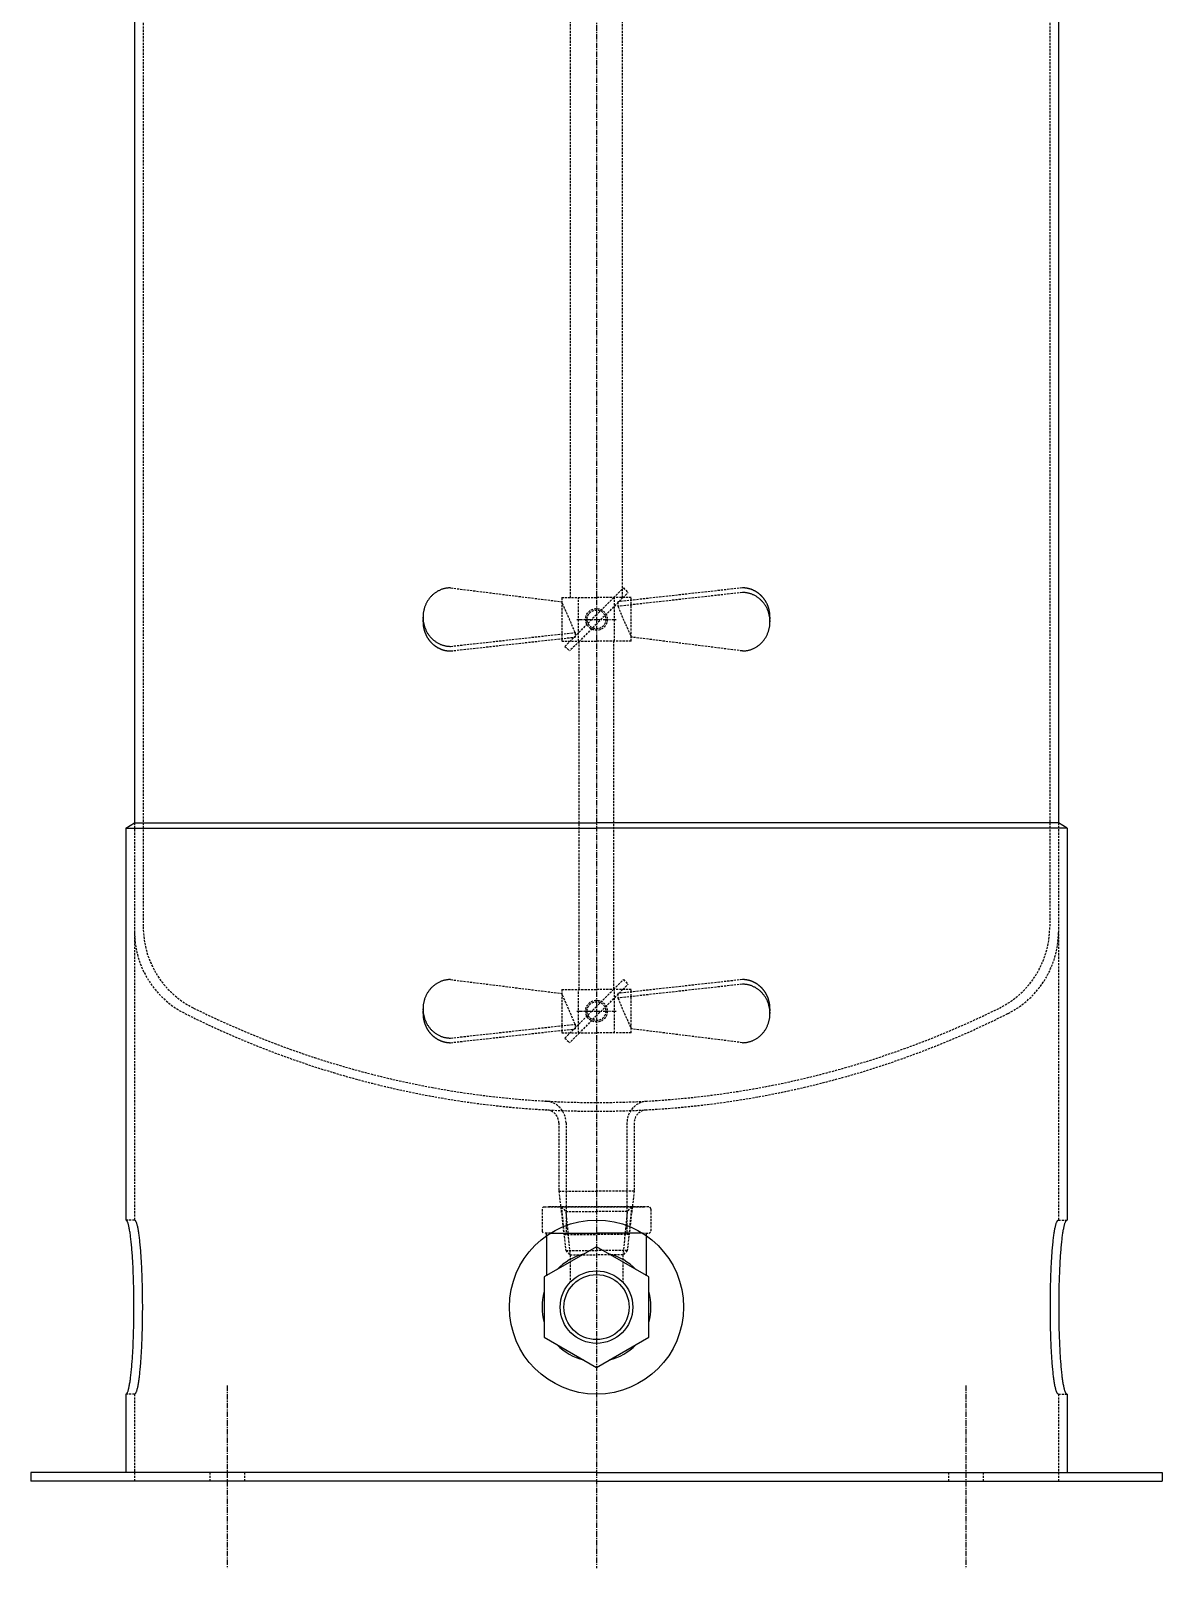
# Model space of a CAD drawing. Extents: x 249 to 1301, y 18 to 1271.
# Drawn here: x 786.5 to 1046.5, y 89.5 to 442.8 of the extents above; entities that cross this region are included whole.
import ezdxf

# ---------------------------------------------------------------- set-up
doc = ezdxf.new("R2010")
doc.units = 0
doc.linetypes.add('CENTER', pattern=[2, 1.25, -0.25, 0.25, -0.25])
doc.linetypes.add('DASHED', pattern=[0.75, 0.5, -0.25])
doc.layers.get('0').update_dxf_attribs({"linetype": 'CONTINUOUS'})
doc.layers.add('CENTER', color=1, linetype='CENTER')

msp = doc.modelspace()

# ---------------------------------------------------------------- linework, layer by layer
at = {"color": 3, "linetype": 'DASHED'}
for p, q in [((812.35, 519.52), (812.35, 236.88)), ((1020.65, 519.52), (1020.65, 236.88)), ((910.5, 312.52), (910.5, 497.52)), ((922.5, 312.52), (922.5, 497.52)), ((882.96, 314.76), (908.5, 311.58)), ((920.44, 312.52), (922.69, 314.76)), ((950.04, 314.76), (921.42, 311.58)), ((922.69, 314.76), (923.75, 313.7)), ((908.5, 312.52), (908.5, 311.58)), ((908.5, 312.52), (916.5, 312.52)), ((908.5, 311.58), (908.5, 303.11)), ((912.4, 302.52), (912.4, 312.52)), ((920.44, 312.52), (916.5, 308.58)), ((922.56, 312.52), (916.5, 306.46)), ((924.5, 312.52), (916.5, 312.52)), ((920.6, 302.52), (920.6, 312.52)), ((950.04, 313.7), (921.42, 310.52)), ((921.42, 311.58), (921.42, 310.52)), ((922.56, 312.52), (923.75, 313.7)), ((924.5, 311.92), (924.5, 312.52)), ((924.5, 303.45), (924.5, 311.92)), ((876.64, 306.99), (876.64, 308.05)), ((916.5, 308.58), (910.44, 302.52)), ((956.36, 308.05), (956.36, 306.99)), ((882.96, 301.33), (911.58, 304.51)), ((911.58, 304.51), (911.58, 303.45)), ((916.5, 306.46), (912.56, 302.52)), ((882.96, 300.27), (911.58, 303.45)), ((908.5, 303.11), (908.5, 302.52)), ((908.5, 302.52), (916.5, 302.52)), ((909.25, 301.33), (910.44, 302.52)), ((909.25, 301.33), (910.31, 300.27)), ((912.56, 302.52), (910.31, 300.27)), ((912.5, 222.52), (912.5, 302.46)), ((924.5, 302.52), (916.5, 302.52)), ((920.5, 222.58), (920.5, 302.52)), ((924.5, 302.52), (924.5, 303.45)), ((950.04, 300.27), (924.5, 303.45)), ((810.35, 260.81), (810.35, 169.52)), ((1022.65, 260.81), (1022.65, 169.52)), ((882.96, 224.76), (908.5, 221.58)), ((920.44, 222.52), (922.69, 224.76)), ((950.04, 224.76), (921.42, 221.58)), ((950.04, 223.7), (921.42, 220.52)), ((922.56, 222.52), (923.75, 223.7)), ((922.69, 224.76), (923.75, 223.7)), ((908.5, 222.52), (916.5, 222.52)), ((908.5, 222.52), (908.5, 221.58)), ((908.5, 221.58), (908.5, 213.11)), ((912.4, 212.52), (912.4, 222.52)), ((924.5, 222.52), (916.5, 222.52)), ((922.56, 222.52), (916.5, 216.46)), ((920.44, 222.52), (916.5, 218.58)), ((920.6, 212.52), (920.6, 222.52)), ((921.42, 221.58), (921.42, 220.52)), ((924.5, 221.92), (924.5, 222.52)), ((924.5, 213.45), (924.5, 221.92)), ((876.64, 216.99), (876.64, 218.05)), ((916.5, 218.58), (910.44, 212.52)), ((916.5, 216.46), (912.56, 212.52)), ((956.36, 218.05), (956.36, 216.99)), ((882.96, 211.33), (911.58, 214.51)), ((882.96, 210.27), (911.58, 213.45)), ((908.5, 213.11), (908.5, 212.52)), ((908.5, 212.52), (916.5, 212.52)), ((909.25, 211.33), (910.44, 212.52)), ((912.56, 212.52), (910.31, 210.27)), ((911.58, 214.51), (911.58, 213.45)), ((924.5, 212.52), (916.5, 212.52)), ((950.04, 210.27), (924.5, 213.45)), ((924.5, 212.52), (924.5, 213.45)), ((909.25, 211.33), (910.31, 210.27)), ((907.85, 191.83), (907.85, 176.17)), ((909.5, 191.85), (909.5, 172.52)), ((923.5, 191.85), (923.5, 172.52)), ((925.15, 191.83), (925.15, 176.17)), ((907.85, 176.17), (908.27, 172.52)), ((907.85, 176.17), (916.5, 176.17)), ((925.15, 176.17), (916.5, 176.17)), ((925.15, 176.17), (924.73, 172.52)), ((904, 172.02), (904, 167.02)), ((904.5, 172.52), (916.5, 172.52)), ((916.5, 172.52), (905.5, 172.52)), ((908.27, 172.52), (916.5, 172.52)), ((908.27, 172.52), (909, 166.17)), ((908.27, 172.52), (916.5, 172.52)), ((908.43, 172.52), (909.43, 162.52)), ((908.43, 172.52), (909.43, 171.52)), ((909.43, 171.52), (910.43, 161.52)), ((909.43, 171.52), (916.5, 171.52)), ((909.5, 172.52), (909.5, 166.17)), ((924.73, 172.52), (916.5, 172.52)), ((924.73, 172.52), (916.5, 172.52)), ((916.5, 172.52), (927.5, 172.52)), ((928.5, 172.52), (916.5, 172.52)), ((923.57, 171.52), (916.5, 171.52)), ((923.57, 171.52), (922.57, 161.52)), ((923.5, 172.52), (923.5, 166.17)), ((924.57, 172.52), (923.57, 162.52)), ((924.57, 172.52), (923.57, 171.52)), ((924.73, 172.52), (924, 166.17)), ((929, 172.02), (929, 167.02)), ((810.35, 169.52), (808.35, 169.52)), ((905.97, 166.52), (904.5, 166.52)), ((905, 165.88), (905, 166.52)), ((909, 166.17), (916.5, 166.17)), ((924, 166.17), (916.5, 166.17)), ((927.04, 166.52), (928.5, 166.52)), ((928, 165.88), (928, 166.52)), ((1022.65, 169.52), (1024.65, 169.52)), ((909.43, 162.52), (910.43, 161.52)), ((909.43, 162.52), (916.5, 162.52)), ((923.57, 162.52), (916.5, 162.52)), ((923.57, 162.52), (922.57, 161.52)), ((910.43, 161.52), (910.43, 155.22)), ((910.43, 161.52), (916.5, 161.52)), ((922.57, 161.52), (916.5, 161.52)), ((922.57, 161.52), (922.57, 155.22)), ((810.35, 129.52), (808.35, 129.52)), ((810.35, 129.52), (810.35, 109.52)), ((1022.65, 129.52), (1024.65, 129.52)), ((1022.65, 129.52), (1022.65, 109.52)), ((827.65, 111.52), (827.65, 109.52)), ((835.65, 111.52), (835.65, 109.52)), ((997.35, 111.52), (997.35, 109.52)), ((1005.35, 111.52), (1005.35, 109.52))]:
    msp.add_line(p, q, dxfattribs=at)
at = {"color": 7, "linetype": 'CONTINUOUS'}
for p, q in [((810.35, 497.75), (810.35, 260.81)), ((1022.65, 497.75), (1022.65, 260.81)), ((808.35, 259.52), (810.35, 260.81)), ((808.35, 259.52), (808.35, 169.52)), ((808.5, 259.52), (916.5, 259.52)), ((810.35, 260.81), (916.5, 260.81)), ((1022.65, 260.81), (916.5, 260.81)), ((1024.5, 259.52), (916.5, 259.52)), ((1024.65, 259.52), (1022.65, 260.81)), ((1024.65, 259.52), (1024.65, 169.52)), ((905.97, 166.52), (916.5, 166.52)), ((927.04, 166.52), (916.5, 166.52)), ((916.5, 163.37), (904.5, 156.44)), ((905, 165.88), (905, 156.73)), ((928.5, 156.44), (916.5, 163.37)), ((928, 156.73), (928, 165.88)), ((904.5, 156.44), (904.5, 142.59)), ((928.5, 142.59), (928.5, 156.44)), ((904.5, 142.59), (916.5, 135.66)), ((916.5, 135.66), (928.5, 142.59)), ((808.35, 129.52), (808.35, 111.52)), ((1024.65, 129.52), (1024.65, 111.52)), ((916.5, 111.52), (786.5, 111.52)), ((786.5, 111.52), (786.5, 109.52)), ((916.5, 109.52), (786.5, 109.52)), ((916.5, 111.52), (1046.5, 111.52)), ((916.5, 109.52), (1046.5, 109.52)), ((1046.5, 111.52), (1046.5, 109.52))]:
    msp.add_line(p, q, dxfattribs=at)
at = {"color": 3, "linetype": 'DASHED'}
for points in [[(882.96, 314.76, 0), (882.8, 314.76, 0), (882.65, 314.76, 0), (882.49, 314.75, 0), (882.34, 314.73, 0), (882.19, 314.71, 0), (882.03, 314.69, 0), (881.88, 314.67, 0), (881.73, 314.63, 0), (881.58, 314.6, 0), (881.42, 314.56, 0), (881.27, 314.52, 0), (881.12, 314.48, 0), (880.98, 314.43, 0), (880.83, 314.37, 0), (880.68, 314.31, 0), (880.54, 314.25, 0), (880.4, 314.19, 0), (880.26, 314.12, 0), (880.12, 314.05, 0), (879.98, 313.97, 0), (879.84, 313.89, 0), (879.71, 313.81, 0), (879.58, 313.72, 0), (879.45, 313.63, 0), (879.32, 313.54, 0), (879.19, 313.44, 0), (879.07, 313.34, 0), (878.95, 313.24, 0), (878.83, 313.13, 0), (878.71, 313.02, 0), (878.6, 312.91, 0), (878.49, 312.8, 0), (878.38, 312.68, 0), (878.28, 312.56, 0), (878.17, 312.44, 0), (878.07, 312.31, 0), (877.98, 312.18, 0), (877.88, 312.05, 0), (877.79, 311.92, 0), (877.7, 311.78, 0), (877.62, 311.64, 0), (877.54, 311.5, 0), (877.46, 311.36, 0), (877.38, 311.21, 0), (877.31, 311.07, 0), (877.25, 310.92, 0), (877.18, 310.77, 0), (877.12, 310.62, 0), (877.06, 310.46, 0), (877.01, 310.31, 0), (876.96, 310.15, 0), (876.91, 310, 0), (876.87, 309.84, 0), (876.83, 309.68, 0), (876.79, 309.52, 0), (876.76, 309.36, 0), (876.73, 309.19, 0), (876.71, 309.03, 0), (876.68, 308.87, 0), (876.67, 308.7, 0), (876.65, 308.54, 0), (876.64, 308.38, 0), (876.64, 308.21, 0), (876.64, 308.05, 0), (876.64, 307.88, 0), (876.64, 307.72, 0), (876.65, 307.55, 0), (876.67, 307.39, 0), (876.68, 307.23, 0), (876.71, 307.06, 0), (876.73, 306.9, 0), (876.76, 306.74, 0), (876.79, 306.57, 0), (876.83, 306.42, 0), (876.87, 306.25, 0), (876.91, 306.1, 0), (876.96, 305.94, 0), (877.01, 305.78, 0), (877.06, 305.63, 0), (877.12, 305.48, 0), (877.18, 305.32, 0), (877.25, 305.18, 0), (877.31, 305.03, 0), (877.38, 304.88, 0), (877.46, 304.74, 0), (877.54, 304.59, 0), (877.62, 304.45, 0), (877.7, 304.31, 0), (877.79, 304.18, 0), (877.88, 304.05, 0), (877.98, 303.91, 0), (878.07, 303.79, 0), (878.17, 303.66, 0), (878.28, 303.54, 0), (878.38, 303.42, 0), (878.49, 303.3, 0), (878.6, 303.18, 0), (878.71, 303.07, 0), (878.83, 302.96, 0), (878.95, 302.85, 0), (879.07, 302.75, 0), (879.19, 302.65, 0), (879.32, 302.56, 0), (879.45, 302.46, 0), (879.58, 302.37, 0), (879.71, 302.29, 0), (879.84, 302.2, 0), (879.98, 302.12, 0), (880.12, 302.05, 0), (880.26, 301.97, 0), (880.4, 301.91, 0), (880.54, 301.84, 0), (880.68, 301.78, 0), (880.83, 301.72, 0), (880.98, 301.67, 0), (881.12, 301.62, 0), (881.27, 301.57, 0), (881.42, 301.53, 0), (881.58, 301.49, 0), (881.73, 301.46, 0), (881.88, 301.43, 0), (882.03, 301.4, 0), (882.19, 301.38, 0), (882.34, 301.36, 0), (882.49, 301.35, 0), (882.65, 301.34, 0), (882.8, 301.33, 0), (882.96, 301.33, 0)], [(956.36, 308.05, 0), (956.36, 308.13, 0), (956.36, 308.21, 0), (956.36, 308.29, 0), (956.36, 308.38, 0), (956.35, 308.46, 0), (956.35, 308.54, 0), (956.34, 308.62, 0), (956.33, 308.7, 0), (956.33, 308.79, 0), (956.32, 308.87, 0), (956.31, 308.95, 0), (956.3, 309.03, 0), (956.28, 309.11, 0), (956.27, 309.19, 0), (956.26, 309.28, 0), (956.24, 309.36, 0), (956.23, 309.44, 0), (956.21, 309.52, 0), (956.19, 309.6, 0), (956.17, 309.68, 0), (956.15, 309.76, 0), (956.13, 309.84, 0), (956.11, 309.92, 0), (956.09, 310, 0), (956.07, 310.08, 0), (956.04, 310.15, 0), (956.02, 310.23, 0), (956, 310.31, 0), (955.97, 310.39, 0), (955.94, 310.46, 0), (955.91, 310.54, 0), (955.88, 310.62, 0), (955.85, 310.69, 0), (955.82, 310.77, 0), (955.79, 310.84, 0), (955.76, 310.92, 0), (955.72, 310.99, 0), (955.69, 311.07, 0), (955.65, 311.14, 0), (955.62, 311.21, 0), (955.58, 311.29, 0), (955.54, 311.36, 0), (955.5, 311.43, 0), (955.47, 311.5, 0), (955.42, 311.57, 0), (955.38, 311.64, 0), (955.34, 311.71, 0), (955.3, 311.78, 0), (955.25, 311.85, 0), (955.21, 311.92, 0), (955.17, 311.98, 0), (955.12, 312.05, 0), (955.07, 312.11, 0), (955.03, 312.18, 0), (954.98, 312.24, 0), (954.93, 312.31, 0), (954.88, 312.37, 0), (954.83, 312.44, 0), (954.78, 312.5, 0), (954.73, 312.56, 0), (954.67, 312.62, 0), (954.62, 312.68, 0), (954.57, 312.74, 0), (954.51, 312.8, 0), (954.46, 312.86, 0), (954.4, 312.91, 0), (954.34, 312.97, 0), (954.29, 313.02, 0), (954.23, 313.08, 0), (954.17, 313.13, 0), (954.11, 313.19, 0), (954.05, 313.24, 0), (953.99, 313.29, 0), (953.93, 313.34, 0), (953.87, 313.39, 0), (953.81, 313.44, 0), (953.74, 313.49, 0), (953.68, 313.54, 0), (953.62, 313.59, 0), (953.55, 313.63, 0), (953.49, 313.68, 0), (953.42, 313.72, 0), (953.36, 313.77, 0), (953.29, 313.81, 0), (953.23, 313.85, 0), (953.16, 313.89, 0), (953.09, 313.93, 0), (953.02, 313.97, 0), (952.95, 314.01, 0), (952.88, 314.05, 0), (952.82, 314.08, 0), (952.74, 314.12, 0), (952.67, 314.15, 0), (952.6, 314.19, 0), (952.53, 314.22, 0), (952.46, 314.25, 0), (952.39, 314.28, 0), (952.32, 314.31, 0), (952.24, 314.34, 0), (952.17, 314.37, 0), (952.1, 314.4, 0), (952.02, 314.43, 0), (951.95, 314.45, 0), (951.88, 314.48, 0), (951.8, 314.5, 0), (951.73, 314.52, 0), (951.65, 314.54, 0), (951.58, 314.56, 0), (951.5, 314.58, 0), (951.43, 314.6, 0), (951.35, 314.62, 0), (951.27, 314.63, 0), (951.2, 314.65, 0), (951.12, 314.67, 0), (951.05, 314.68, 0), (950.97, 314.69, 0), (950.89, 314.7, 0), (950.82, 314.71, 0), (950.74, 314.72, 0), (950.66, 314.73, 0), (950.58, 314.74, 0), (950.51, 314.75, 0), (950.43, 314.75, 0), (950.35, 314.76, 0), (950.27, 314.76, 0), (950.2, 314.76, 0), (950.12, 314.76, 0), (950.04, 314.76, 0)], [(950.04, 300.27, 0), (950.2, 300.27, 0), (950.35, 300.28, 0), (950.51, 300.29, 0), (950.66, 300.3, 0), (950.82, 300.32, 0), (950.97, 300.34, 0), (951.12, 300.37, 0), (951.27, 300.4, 0), (951.43, 300.43, 0), (951.58, 300.47, 0), (951.73, 300.51, 0), (951.88, 300.56, 0), (952.02, 300.61, 0), (952.17, 300.66, 0), (952.32, 300.72, 0), (952.46, 300.78, 0), (952.6, 300.85, 0), (952.74, 300.91, 0), (952.88, 300.99, 0), (953.02, 301.06, 0), (953.16, 301.14, 0), (953.29, 301.22, 0), (953.42, 301.31, 0), (953.55, 301.4, 0), (953.68, 301.49, 0), (953.81, 301.59, 0), (953.93, 301.69, 0), (954.05, 301.79, 0), (954.17, 301.9, 0), (954.29, 302.01, 0), (954.4, 302.12, 0), (954.51, 302.24, 0), (954.62, 302.35, 0), (954.73, 302.48, 0), (954.83, 302.6, 0), (954.93, 302.73, 0), (955.03, 302.85, 0), (955.12, 302.99, 0), (955.21, 303.12, 0), (955.3, 303.25, 0), (955.38, 303.39, 0), (955.47, 303.53, 0), (955.54, 303.68, 0), (955.62, 303.82, 0), (955.69, 303.97, 0), (955.76, 304.11, 0), (955.82, 304.26, 0), (955.88, 304.42, 0), (955.94, 304.57, 0), (956, 304.72, 0), (956.04, 304.88, 0), (956.09, 305.04, 0), (956.13, 305.19, 0), (956.17, 305.35, 0), (956.21, 305.51, 0), (956.24, 305.68, 0), (956.27, 305.84, 0), (956.3, 306, 0), (956.32, 306.16, 0), (956.33, 306.33, 0), (956.35, 306.49, 0), (956.36, 306.66, 0), (956.36, 306.82, 0), (956.36, 306.99, 0), (956.36, 307.15, 0), (956.36, 307.32, 0), (956.35, 307.48, 0), (956.33, 307.64, 0), (956.32, 307.81, 0), (956.3, 307.97, 0), (956.27, 308.13, 0), (956.24, 308.3, 0), (956.21, 308.46, 0), (956.17, 308.62, 0), (956.13, 308.78, 0), (956.09, 308.94, 0), (956.04, 309.09, 0), (956, 309.25, 0), (955.94, 309.4, 0), (955.88, 309.56, 0), (955.82, 309.71, 0), (955.76, 309.86, 0), (955.69, 310.01, 0), (955.62, 310.15, 0), (955.54, 310.3, 0), (955.47, 310.44, 0), (955.38, 310.58, 0), (955.3, 310.72, 0), (955.21, 310.85, 0), (955.12, 310.99, 0), (955.03, 311.12, 0), (954.93, 311.25, 0), (954.83, 311.37, 0), (954.73, 311.5, 0), (954.62, 311.62, 0), (954.51, 311.74, 0), (954.4, 311.85, 0), (954.29, 311.96, 0), (954.17, 312.07, 0), (954.05, 312.18, 0), (953.93, 312.28, 0), (953.81, 312.38, 0), (953.68, 312.48, 0), (953.55, 312.57, 0), (953.42, 312.66, 0), (953.29, 312.75, 0), (953.16, 312.83, 0), (953.02, 312.91, 0), (952.88, 312.99, 0), (952.74, 313.06, 0), (952.6, 313.13, 0), (952.46, 313.19, 0), (952.32, 313.25, 0), (952.17, 313.31, 0), (952.02, 313.37, 0), (951.88, 313.41, 0), (951.73, 313.46, 0), (951.58, 313.5, 0), (951.43, 313.54, 0), (951.27, 313.57, 0), (951.12, 313.61, 0), (950.97, 313.63, 0), (950.82, 313.65, 0), (950.66, 313.67, 0), (950.51, 313.69, 0), (950.35, 313.7, 0), (950.2, 313.7, 0), (950.04, 313.7, 0)], [(876.64, 306.99, 0), (876.64, 306.9, 0), (876.64, 306.82, 0), (876.64, 306.74, 0), (876.64, 306.66, 0), (876.65, 306.57, 0), (876.65, 306.49, 0), (876.66, 306.41, 0), (876.67, 306.33, 0), (876.68, 306.25, 0), (876.68, 306.16, 0), (876.7, 306.08, 0), (876.71, 306, 0), (876.72, 305.92, 0), (876.73, 305.84, 0), (876.74, 305.76, 0), (876.76, 305.68, 0), (876.77, 305.6, 0), (876.79, 305.51, 0), (876.81, 305.43, 0), (876.83, 305.35, 0), (876.85, 305.27, 0), (876.87, 305.19, 0), (876.89, 305.12, 0), (876.91, 305.04, 0), (876.93, 304.96, 0), (876.96, 304.88, 0), (876.98, 304.8, 0), (877.01, 304.72, 0), (877.03, 304.65, 0), (877.06, 304.57, 0), (877.09, 304.49, 0), (877.12, 304.42, 0), (877.15, 304.34, 0), (877.18, 304.26, 0), (877.21, 304.19, 0), (877.25, 304.11, 0), (877.28, 304.04, 0), (877.31, 303.97, 0), (877.35, 303.89, 0), (877.38, 303.82, 0), (877.42, 303.75, 0), (877.46, 303.68, 0), (877.5, 303.6, 0), (877.54, 303.53, 0), (877.58, 303.46, 0), (877.62, 303.39, 0), (877.66, 303.32, 0), (877.7, 303.25, 0), (877.75, 303.19, 0), (877.79, 303.12, 0), (877.84, 303.05, 0), (877.88, 302.99, 0), (877.93, 302.92, 0), (877.98, 302.85, 0), (878.02, 302.79, 0), (878.07, 302.73, 0), (878.12, 302.66, 0), (878.17, 302.6, 0), (878.22, 302.54, 0), (878.28, 302.48, 0), (878.33, 302.41, 0), (878.38, 302.35, 0), (878.43, 302.3, 0), (878.49, 302.24, 0), (878.54, 302.18, 0), (878.6, 302.12, 0), (878.66, 302.06, 0), (878.71, 302.01, 0), (878.77, 301.95, 0), (878.83, 301.9, 0), (878.89, 301.85, 0), (878.95, 301.79, 0), (879.01, 301.74, 0), (879.07, 301.69, 0), (879.13, 301.64, 0), (879.19, 301.59, 0), (879.26, 301.54, 0), (879.32, 301.49, 0), (879.38, 301.45, 0), (879.45, 301.4, 0), (879.51, 301.36, 0), (879.58, 301.31, 0), (879.64, 301.27, 0), (879.71, 301.22, 0), (879.78, 301.18, 0), (879.84, 301.14, 0), (879.91, 301.1, 0), (879.98, 301.06, 0), (880.05, 301.02, 0), (880.12, 300.99, 0), (880.19, 300.95, 0), (880.26, 300.91, 0), (880.33, 300.88, 0), (880.4, 300.85, 0), (880.47, 300.81, 0), (880.54, 300.78, 0), (880.61, 300.75, 0), (880.68, 300.72, 0), (880.76, 300.69, 0), (880.83, 300.66, 0), (880.9, 300.63, 0), (880.98, 300.61, 0), (881.05, 300.58, 0), (881.12, 300.56, 0), (881.2, 300.53, 0), (881.27, 300.51, 0), (881.35, 300.49, 0), (881.42, 300.47, 0), (881.5, 300.45, 0), (881.58, 300.43, 0), (881.65, 300.41, 0), (881.73, 300.4, 0), (881.8, 300.38, 0), (881.88, 300.37, 0), (881.96, 300.35, 0), (882.03, 300.34, 0), (882.11, 300.33, 0), (882.19, 300.32, 0), (882.26, 300.31, 0), (882.34, 300.3, 0), (882.42, 300.29, 0), (882.49, 300.29, 0), (882.57, 300.28, 0), (882.65, 300.28, 0), (882.73, 300.27, 0), (882.8, 300.27, 0), (882.88, 300.27, 0), (882.96, 300.27, 0)], [(882.96, 224.76, 0), (882.8, 224.76, 0), (882.65, 224.76, 0), (882.49, 224.75, 0), (882.34, 224.73, 0), (882.19, 224.71, 0), (882.03, 224.69, 0), (881.88, 224.66, 0), (881.73, 224.63, 0), (881.58, 224.6, 0), (881.42, 224.56, 0), (881.27, 224.52, 0), (881.12, 224.47, 0), (880.98, 224.43, 0), (880.83, 224.37, 0), (880.68, 224.31, 0), (880.54, 224.25, 0), (880.4, 224.19, 0), (880.26, 224.12, 0), (880.12, 224.05, 0), (879.98, 223.97, 0), (879.84, 223.89, 0), (879.71, 223.81, 0), (879.58, 223.72, 0), (879.45, 223.63, 0), (879.32, 223.54, 0), (879.19, 223.44, 0), (879.07, 223.34, 0), (878.95, 223.24, 0), (878.83, 223.13, 0), (878.71, 223.02, 0), (878.6, 222.91, 0), (878.49, 222.8, 0), (878.38, 222.68, 0), (878.28, 222.56, 0), (878.17, 222.44, 0), (878.07, 222.31, 0), (877.98, 222.18, 0), (877.88, 222.05, 0), (877.79, 221.91, 0), (877.7, 221.78, 0), (877.62, 221.64, 0), (877.54, 221.5, 0), (877.46, 221.36, 0), (877.38, 221.21, 0), (877.31, 221.07, 0), (877.25, 220.92, 0), (877.18, 220.77, 0), (877.12, 220.62, 0), (877.06, 220.46, 0), (877.01, 220.31, 0), (876.96, 220.15, 0), (876.91, 220, 0), (876.87, 219.84, 0), (876.83, 219.68, 0), (876.79, 219.52, 0), (876.76, 219.36, 0), (876.73, 219.19, 0), (876.71, 219.03, 0), (876.68, 218.87, 0), (876.67, 218.71, 0), (876.65, 218.54, 0), (876.64, 218.38, 0), (876.64, 218.21, 0), (876.64, 218.05, 0), (876.64, 217.88, 0), (876.64, 217.72, 0), (876.65, 217.55, 0), (876.67, 217.39, 0), (876.68, 217.22, 0), (876.71, 217.06, 0), (876.73, 216.9, 0), (876.76, 216.74, 0), (876.79, 216.57, 0), (876.83, 216.41, 0), (876.87, 216.25, 0), (876.91, 216.1, 0), (876.96, 215.94, 0), (877.01, 215.78, 0), (877.06, 215.63, 0), (877.12, 215.48, 0), (877.18, 215.32, 0), (877.25, 215.18, 0), (877.31, 215.03, 0), (877.38, 214.88, 0), (877.46, 214.74, 0), (877.54, 214.59, 0), (877.62, 214.45, 0), (877.7, 214.31, 0), (877.79, 214.18, 0), (877.88, 214.04, 0), (877.98, 213.91, 0), (878.07, 213.78, 0), (878.17, 213.66, 0), (878.28, 213.54, 0), (878.38, 213.41, 0), (878.49, 213.3, 0), (878.6, 213.18, 0), (878.71, 213.07, 0), (878.83, 212.96, 0), (878.95, 212.85, 0), (879.07, 212.75, 0), (879.19, 212.65, 0), (879.32, 212.56, 0), (879.45, 212.46, 0), (879.58, 212.37, 0), (879.71, 212.28, 0), (879.84, 212.2, 0), (879.98, 212.12, 0), (880.12, 212.05, 0), (880.26, 211.97, 0), (880.4, 211.91, 0), (880.54, 211.84, 0), (880.68, 211.78, 0), (880.83, 211.72, 0), (880.98, 211.67, 0), (881.12, 211.62, 0), (881.27, 211.57, 0), (881.42, 211.53, 0), (881.58, 211.49, 0), (881.73, 211.46, 0), (881.88, 211.43, 0), (882.03, 211.4, 0), (882.19, 211.38, 0), (882.34, 211.36, 0), (882.49, 211.35, 0), (882.65, 211.34, 0), (882.8, 211.33, 0), (882.96, 211.33, 0)], [(956.36, 218.05, 0), (956.36, 218.13, 0), (956.36, 218.21, 0), (956.36, 218.29, 0), (956.36, 218.38, 0), (956.35, 218.46, 0), (956.35, 218.54, 0), (956.34, 218.62, 0), (956.33, 218.71, 0), (956.33, 218.79, 0), (956.32, 218.87, 0), (956.31, 218.95, 0), (956.3, 219.03, 0), (956.28, 219.11, 0), (956.27, 219.19, 0), (956.26, 219.28, 0), (956.24, 219.36, 0), (956.23, 219.44, 0), (956.21, 219.52, 0), (956.19, 219.6, 0), (956.17, 219.68, 0), (956.15, 219.76, 0), (956.13, 219.84, 0), (956.11, 219.92, 0), (956.09, 220, 0), (956.07, 220.08, 0), (956.04, 220.15, 0), (956.02, 220.23, 0), (956, 220.31, 0), (955.97, 220.39, 0), (955.94, 220.46, 0), (955.91, 220.54, 0), (955.88, 220.62, 0), (955.85, 220.69, 0), (955.82, 220.77, 0), (955.79, 220.84, 0), (955.76, 220.92, 0), (955.72, 220.99, 0), (955.69, 221.07, 0), (955.65, 221.14, 0), (955.62, 221.21, 0), (955.58, 221.29, 0), (955.54, 221.36, 0), (955.5, 221.43, 0), (955.47, 221.5, 0), (955.42, 221.57, 0), (955.38, 221.64, 0), (955.34, 221.71, 0), (955.3, 221.78, 0), (955.25, 221.85, 0), (955.21, 221.91, 0), (955.17, 221.98, 0), (955.12, 222.05, 0), (955.07, 222.11, 0), (955.03, 222.18, 0), (954.98, 222.24, 0), (954.93, 222.31, 0), (954.88, 222.37, 0), (954.83, 222.44, 0), (954.78, 222.5, 0), (954.73, 222.56, 0), (954.67, 222.62, 0), (954.62, 222.68, 0), (954.57, 222.74, 0), (954.51, 222.8, 0), (954.46, 222.85, 0), (954.4, 222.91, 0), (954.34, 222.97, 0), (954.29, 223.02, 0), (954.23, 223.08, 0), (954.17, 223.13, 0), (954.11, 223.19, 0), (954.05, 223.24, 0), (953.99, 223.29, 0), (953.93, 223.34, 0), (953.87, 223.39, 0), (953.81, 223.44, 0), (953.74, 223.49, 0), (953.68, 223.54, 0), (953.62, 223.59, 0), (953.55, 223.63, 0), (953.49, 223.68, 0), (953.42, 223.72, 0), (953.36, 223.77, 0), (953.29, 223.81, 0), (953.23, 223.85, 0), (953.16, 223.89, 0), (953.09, 223.93, 0), (953.02, 223.97, 0), (952.95, 224.01, 0), (952.88, 224.05, 0), (952.82, 224.08, 0), (952.74, 224.12, 0), (952.67, 224.15, 0), (952.6, 224.19, 0), (952.53, 224.22, 0), (952.46, 224.25, 0), (952.39, 224.28, 0), (952.32, 224.31, 0), (952.24, 224.34, 0), (952.17, 224.37, 0), (952.1, 224.4, 0), (952.02, 224.43, 0), (951.95, 224.45, 0), (951.88, 224.47, 0), (951.8, 224.5, 0), (951.73, 224.52, 0), (951.65, 224.54, 0), (951.58, 224.56, 0), (951.5, 224.58, 0), (951.43, 224.6, 0), (951.35, 224.62, 0), (951.27, 224.63, 0), (951.2, 224.65, 0), (951.12, 224.66, 0), (951.05, 224.68, 0), (950.97, 224.69, 0), (950.89, 224.7, 0), (950.82, 224.71, 0), (950.74, 224.72, 0), (950.66, 224.73, 0), (950.58, 224.74, 0), (950.51, 224.75, 0), (950.43, 224.75, 0), (950.35, 224.76, 0), (950.27, 224.76, 0), (950.2, 224.76, 0), (950.12, 224.76, 0), (950.04, 224.76, 0)], [(950.04, 210.27, 0), (950.2, 210.27, 0), (950.35, 210.28, 0), (950.51, 210.29, 0), (950.66, 210.3, 0), (950.82, 210.32, 0), (950.97, 210.34, 0), (951.12, 210.37, 0), (951.27, 210.4, 0), (951.43, 210.43, 0), (951.58, 210.47, 0), (951.73, 210.51, 0), (951.88, 210.56, 0), (952.02, 210.61, 0), (952.17, 210.66, 0), (952.32, 210.72, 0), (952.46, 210.78, 0), (952.6, 210.84, 0), (952.74, 210.91, 0), (952.88, 210.99, 0), (953.02, 211.06, 0), (953.16, 211.14, 0), (953.29, 211.22, 0), (953.42, 211.31, 0), (953.55, 211.4, 0), (953.68, 211.49, 0), (953.81, 211.59, 0), (953.93, 211.69, 0), (954.05, 211.79, 0), (954.17, 211.9, 0), (954.29, 212.01, 0), (954.4, 212.12, 0), (954.51, 212.24, 0), (954.62, 212.35, 0), (954.73, 212.47, 0), (954.83, 212.6, 0), (954.93, 212.72, 0), (955.03, 212.85, 0), (955.12, 212.99, 0), (955.21, 213.12, 0), (955.3, 213.25, 0), (955.38, 213.39, 0), (955.47, 213.53, 0), (955.54, 213.68, 0), (955.62, 213.82, 0), (955.69, 213.97, 0), (955.76, 214.11, 0), (955.82, 214.26, 0), (955.88, 214.42, 0), (955.94, 214.57, 0), (956, 214.72, 0), (956.04, 214.88, 0), (956.09, 215.04, 0), (956.13, 215.19, 0), (956.17, 215.35, 0), (956.21, 215.51, 0), (956.24, 215.68, 0), (956.27, 215.84, 0), (956.3, 216, 0), (956.32, 216.16, 0), (956.33, 216.33, 0), (956.35, 216.49, 0), (956.36, 216.66, 0), (956.36, 216.82, 0), (956.36, 216.99, 0), (956.36, 217.15, 0), (956.36, 217.32, 0), (956.35, 217.48, 0), (956.33, 217.65, 0), (956.32, 217.81, 0), (956.3, 217.97, 0), (956.27, 218.13, 0), (956.24, 218.3, 0), (956.21, 218.46, 0), (956.17, 218.62, 0), (956.13, 218.78, 0), (956.09, 218.94, 0), (956.04, 219.09, 0), (956, 219.25, 0), (955.94, 219.4, 0), (955.88, 219.56, 0), (955.82, 219.71, 0), (955.76, 219.86, 0), (955.69, 220.01, 0), (955.62, 220.15, 0), (955.54, 220.3, 0), (955.47, 220.44, 0), (955.38, 220.58, 0), (955.3, 220.72, 0), (955.21, 220.85, 0), (955.12, 220.99, 0), (955.03, 221.12, 0), (954.93, 221.25, 0), (954.83, 221.37, 0), (954.73, 221.5, 0), (954.62, 221.62, 0), (954.51, 221.74, 0), (954.4, 221.85, 0), (954.29, 221.96, 0), (954.17, 222.07, 0), (954.05, 222.18, 0), (953.93, 222.28, 0), (953.81, 222.38, 0), (953.68, 222.48, 0), (953.55, 222.57, 0), (953.42, 222.66, 0), (953.29, 222.75, 0), (953.16, 222.83, 0), (953.02, 222.91, 0), (952.88, 222.99, 0), (952.74, 223.06, 0), (952.6, 223.13, 0), (952.46, 223.19, 0), (952.32, 223.25, 0), (952.17, 223.31, 0), (952.02, 223.37, 0), (951.88, 223.41, 0), (951.73, 223.46, 0), (951.58, 223.5, 0), (951.43, 223.54, 0), (951.27, 223.57, 0), (951.12, 223.6, 0), (950.97, 223.63, 0), (950.82, 223.65, 0), (950.66, 223.67, 0), (950.51, 223.69, 0), (950.35, 223.7, 0), (950.2, 223.7, 0), (950.04, 223.7, 0)], [(876.64, 216.99, 0), (876.64, 216.9, 0), (876.64, 216.82, 0), (876.64, 216.74, 0), (876.64, 216.66, 0), (876.65, 216.57, 0), (876.65, 216.49, 0), (876.66, 216.41, 0), (876.67, 216.33, 0), (876.68, 216.25, 0), (876.68, 216.16, 0), (876.7, 216.08, 0), (876.71, 216, 0), (876.72, 215.92, 0), (876.73, 215.84, 0), (876.74, 215.76, 0), (876.76, 215.68, 0), (876.77, 215.59, 0), (876.79, 215.51, 0), (876.81, 215.43, 0), (876.83, 215.35, 0), (876.85, 215.27, 0), (876.87, 215.19, 0), (876.89, 215.12, 0), (876.91, 215.04, 0), (876.93, 214.96, 0), (876.96, 214.88, 0), (876.98, 214.8, 0), (877.01, 214.72, 0), (877.03, 214.65, 0), (877.06, 214.57, 0), (877.09, 214.49, 0), (877.12, 214.42, 0), (877.15, 214.34, 0), (877.18, 214.26, 0), (877.21, 214.19, 0), (877.25, 214.11, 0), (877.28, 214.04, 0), (877.31, 213.97, 0), (877.35, 213.89, 0), (877.38, 213.82, 0), (877.42, 213.75, 0), (877.46, 213.68, 0), (877.5, 213.6, 0), (877.54, 213.53, 0), (877.58, 213.46, 0), (877.62, 213.39, 0), (877.66, 213.32, 0), (877.7, 213.25, 0), (877.75, 213.19, 0), (877.79, 213.12, 0), (877.84, 213.05, 0), (877.88, 212.99, 0), (877.93, 212.92, 0), (877.98, 212.85, 0), (878.02, 212.79, 0), (878.07, 212.72, 0), (878.12, 212.66, 0), (878.17, 212.6, 0), (878.22, 212.54, 0), (878.28, 212.47, 0), (878.33, 212.41, 0), (878.38, 212.35, 0), (878.43, 212.29, 0), (878.49, 212.24, 0), (878.54, 212.18, 0), (878.6, 212.12, 0), (878.66, 212.06, 0), (878.71, 212.01, 0), (878.77, 211.95, 0), (878.83, 211.9, 0), (878.89, 211.85, 0), (878.95, 211.79, 0), (879.01, 211.74, 0), (879.07, 211.69, 0), (879.13, 211.64, 0), (879.19, 211.59, 0), (879.26, 211.54, 0), (879.32, 211.49, 0), (879.38, 211.45, 0), (879.45, 211.4, 0), (879.51, 211.35, 0), (879.58, 211.31, 0), (879.64, 211.27, 0), (879.71, 211.22, 0), (879.78, 211.18, 0), (879.84, 211.14, 0), (879.91, 211.1, 0), (879.98, 211.06, 0), (880.05, 211.02, 0), (880.12, 210.99, 0), (880.19, 210.95, 0), (880.26, 210.91, 0), (880.33, 210.88, 0), (880.4, 210.84, 0), (880.47, 210.81, 0), (880.54, 210.78, 0), (880.61, 210.75, 0), (880.68, 210.72, 0), (880.76, 210.69, 0), (880.83, 210.66, 0), (880.9, 210.63, 0), (880.98, 210.61, 0), (881.05, 210.58, 0), (881.12, 210.56, 0), (881.2, 210.53, 0), (881.27, 210.51, 0), (881.35, 210.49, 0), (881.42, 210.47, 0), (881.5, 210.45, 0), (881.58, 210.43, 0), (881.65, 210.41, 0), (881.73, 210.4, 0), (881.8, 210.38, 0), (881.88, 210.37, 0), (881.96, 210.35, 0), (882.03, 210.34, 0), (882.11, 210.33, 0), (882.19, 210.32, 0), (882.26, 210.31, 0), (882.34, 210.3, 0), (882.42, 210.29, 0), (882.49, 210.29, 0), (882.57, 210.28, 0), (882.65, 210.28, 0), (882.73, 210.27, 0), (882.8, 210.27, 0), (882.88, 210.27, 0), (882.96, 210.27, 0)], [(810.35, 129.52, 0), (810.4, 129.52, 0), (810.44, 129.54, 0), (810.49, 129.57, 0), (810.53, 129.61, 0), (810.58, 129.67, 0), (810.62, 129.73, 0), (810.67, 129.81, 0), (810.72, 129.9, 0), (810.76, 130, 0), (810.8, 130.12, 0), (810.85, 130.24, 0), (810.89, 130.38, 0), (810.94, 130.53, 0), (810.98, 130.69, 0), (811.02, 130.86, 0), (811.07, 131.04, 0), (811.11, 131.23, 0), (811.15, 131.44, 0), (811.19, 131.65, 0), (811.23, 131.88, 0), (811.27, 132.12, 0), (811.31, 132.36, 0), (811.35, 132.62, 0), (811.39, 132.89, 0), (811.42, 133.16, 0), (811.46, 133.45, 0), (811.5, 133.75, 0), (811.53, 134.06, 0), (811.57, 134.37, 0), (811.6, 134.7, 0), (811.64, 135.03, 0), (811.67, 135.37, 0), (811.7, 135.73, 0), (811.73, 136.09, 0), (811.76, 136.45, 0), (811.79, 136.83, 0), (811.82, 137.21, 0), (811.85, 137.6, 0), (811.88, 138, 0), (811.9, 138.41, 0), (811.93, 138.82, 0), (811.95, 139.23, 0), (811.97, 139.66, 0), (812, 140.09, 0), (812.02, 140.52, 0), (812.04, 140.97, 0), (812.06, 141.41, 0), (812.07, 141.86, 0), (812.09, 142.32, 0), (812.11, 142.78, 0), (812.12, 143.24, 0), (812.14, 143.71, 0), (812.15, 144.18, 0), (812.16, 144.66, 0), (812.17, 145.13, 0), (812.18, 145.62, 0), (812.19, 146.1, 0), (812.2, 146.58, 0), (812.2, 147.07, 0), (812.21, 147.56, 0), (812.21, 148.04, 0), (812.21, 148.53, 0), (812.22, 149.03, 0), (812.22, 149.52, 0), (812.22, 150.01, 0), (812.21, 150.5, 0), (812.21, 150.99, 0), (812.21, 151.48, 0), (812.2, 151.97, 0), (812.2, 152.45, 0), (812.19, 152.94, 0), (812.18, 153.42, 0), (812.17, 153.9, 0), (812.16, 154.38, 0), (812.15, 154.85, 0), (812.14, 155.32, 0), (812.12, 155.79, 0), (812.11, 156.25, 0), (812.09, 156.71, 0), (812.07, 157.17, 0), (812.06, 157.62, 0), (812.04, 158.07, 0), (812.02, 158.51, 0), (812, 158.94, 0), (811.97, 159.37, 0), (811.95, 159.8, 0), (811.93, 160.22, 0), (811.9, 160.63, 0), (811.88, 161.03, 0), (811.85, 161.43, 0), (811.82, 161.82, 0), (811.79, 162.2, 0), (811.76, 162.58, 0), (811.73, 162.95, 0), (811.7, 163.31, 0), (811.67, 163.66, 0), (811.64, 164, 0), (811.6, 164.34, 0), (811.57, 164.66, 0), (811.53, 164.98, 0), (811.5, 165.28, 0), (811.46, 165.58, 0), (811.42, 165.87, 0), (811.39, 166.15, 0), (811.35, 166.41, 0), (811.31, 166.67, 0), (811.27, 166.92, 0), (811.23, 167.16, 0), (811.19, 167.38, 0), (811.15, 167.6, 0), (811.11, 167.8, 0), (811.07, 167.99, 0), (811.02, 168.18, 0), (810.98, 168.35, 0), (810.94, 168.51, 0), (810.89, 168.66, 0), (810.85, 168.79, 0), (810.8, 168.92, 0), (810.76, 169.03, 0), (810.72, 169.13, 0), (810.67, 169.22, 0), (810.62, 169.3, 0), (810.58, 169.37, 0), (810.53, 169.42, 0), (810.49, 169.46, 0), (810.44, 169.49, 0), (810.4, 169.51, 0), (810.35, 169.52, 0)], [(1022.65, 129.52, 0), (1022.61, 129.52, 0), (1022.56, 129.54, 0), (1022.51, 129.57, 0), (1022.47, 129.61, 0), (1022.42, 129.67, 0), (1022.38, 129.73, 0), (1022.33, 129.81, 0), (1022.29, 129.9, 0), (1022.24, 130, 0), (1022.2, 130.12, 0), (1022.15, 130.24, 0), (1022.11, 130.38, 0), (1022.07, 130.53, 0), (1022.02, 130.69, 0), (1021.98, 130.86, 0), (1021.94, 131.04, 0), (1021.89, 131.23, 0), (1021.85, 131.44, 0), (1021.81, 131.65, 0), (1021.77, 131.88, 0), (1021.73, 132.12, 0), (1021.69, 132.36, 0), (1021.65, 132.62, 0), (1021.61, 132.89, 0), (1021.58, 133.16, 0), (1021.54, 133.45, 0), (1021.5, 133.75, 0), (1021.47, 134.06, 0), (1021.43, 134.37, 0), (1021.4, 134.7, 0), (1021.36, 135.03, 0), (1021.33, 135.37, 0), (1021.3, 135.73, 0), (1021.27, 136.09, 0), (1021.24, 136.45, 0), (1021.21, 136.83, 0), (1021.18, 137.21, 0), (1021.15, 137.6, 0), (1021.13, 138, 0), (1021.1, 138.41, 0), (1021.07, 138.82, 0), (1021.05, 139.23, 0), (1021.03, 139.66, 0), (1021.01, 140.09, 0), (1020.98, 140.52, 0), (1020.96, 140.97, 0), (1020.95, 141.41, 0), (1020.93, 141.86, 0), (1020.91, 142.32, 0), (1020.89, 142.78, 0), (1020.88, 143.24, 0), (1020.87, 143.71, 0), (1020.85, 144.18, 0), (1020.84, 144.66, 0), (1020.83, 145.13, 0), (1020.82, 145.62, 0), (1020.81, 146.1, 0), (1020.81, 146.58, 0), (1020.8, 147.07, 0), (1020.79, 147.56, 0), (1020.79, 148.04, 0), (1020.79, 148.53, 0), (1020.79, 149.03, 0), (1020.79, 149.52, 0), (1020.79, 150.01, 0), (1020.79, 150.5, 0), (1020.79, 150.99, 0), (1020.79, 151.48, 0), (1020.8, 151.97, 0), (1020.81, 152.45, 0), (1020.81, 152.94, 0), (1020.82, 153.42, 0), (1020.83, 153.9, 0), (1020.84, 154.38, 0), (1020.85, 154.85, 0), (1020.87, 155.32, 0), (1020.88, 155.79, 0), (1020.89, 156.25, 0), (1020.91, 156.71, 0), (1020.93, 157.17, 0), (1020.95, 157.62, 0), (1020.96, 158.07, 0), (1020.98, 158.51, 0), (1021.01, 158.94, 0), (1021.03, 159.37, 0), (1021.05, 159.8, 0), (1021.07, 160.22, 0), (1021.1, 160.63, 0), (1021.13, 161.03, 0), (1021.15, 161.43, 0), (1021.18, 161.82, 0), (1021.21, 162.2, 0), (1021.24, 162.58, 0), (1021.27, 162.95, 0), (1021.3, 163.31, 0), (1021.33, 163.66, 0), (1021.36, 164, 0), (1021.4, 164.34, 0), (1021.43, 164.66, 0), (1021.47, 164.98, 0), (1021.5, 165.28, 0), (1021.54, 165.58, 0), (1021.58, 165.87, 0), (1021.61, 166.15, 0), (1021.65, 166.41, 0), (1021.69, 166.67, 0), (1021.73, 166.92, 0), (1021.77, 167.16, 0), (1021.81, 167.38, 0), (1021.85, 167.6, 0), (1021.89, 167.8, 0), (1021.94, 167.99, 0), (1021.98, 168.18, 0), (1022.02, 168.35, 0), (1022.07, 168.51, 0), (1022.11, 168.66, 0), (1022.15, 168.79, 0), (1022.2, 168.92, 0), (1022.24, 169.03, 0), (1022.29, 169.13, 0), (1022.33, 169.22, 0), (1022.38, 169.3, 0), (1022.42, 169.37, 0), (1022.47, 169.42, 0), (1022.51, 169.46, 0), (1022.56, 169.49, 0), (1022.61, 169.51, 0), (1022.65, 169.52, 0)]]:
    msp.add_polyline3d(points, dxfattribs=at)
at = {"color": 7, "linetype": 'CONTINUOUS'}
for points in [[(808.35, 129.52, 0), (808.4, 129.52, 0), (808.44, 129.54, 0), (808.49, 129.57, 0), (808.53, 129.61, 0), (808.58, 129.67, 0), (808.62, 129.73, 0), (808.67, 129.81, 0), (808.72, 129.9, 0), (808.76, 130, 0), (808.8, 130.12, 0), (808.85, 130.24, 0), (808.89, 130.38, 0), (808.94, 130.53, 0), (808.98, 130.69, 0), (809.02, 130.86, 0), (809.07, 131.04, 0), (809.11, 131.23, 0), (809.15, 131.44, 0), (809.19, 131.65, 0), (809.23, 131.88, 0), (809.27, 132.12, 0), (809.31, 132.36, 0), (809.35, 132.62, 0), (809.39, 132.89, 0), (809.42, 133.16, 0), (809.46, 133.45, 0), (809.5, 133.75, 0), (809.53, 134.06, 0), (809.57, 134.37, 0), (809.6, 134.7, 0), (809.64, 135.03, 0), (809.67, 135.37, 0), (809.7, 135.73, 0), (809.73, 136.09, 0), (809.76, 136.45, 0), (809.79, 136.83, 0), (809.82, 137.21, 0), (809.85, 137.6, 0), (809.88, 138, 0), (809.9, 138.41, 0), (809.93, 138.82, 0), (809.95, 139.23, 0), (809.97, 139.66, 0), (810, 140.09, 0), (810.02, 140.52, 0), (810.04, 140.97, 0), (810.06, 141.41, 0), (810.07, 141.86, 0), (810.09, 142.32, 0), (810.11, 142.78, 0), (810.12, 143.24, 0), (810.14, 143.71, 0), (810.15, 144.18, 0), (810.16, 144.66, 0), (810.17, 145.13, 0), (810.18, 145.62, 0), (810.19, 146.1, 0), (810.2, 146.58, 0), (810.2, 147.07, 0), (810.21, 147.56, 0), (810.21, 148.04, 0), (810.21, 148.53, 0), (810.22, 149.03, 0), (810.22, 149.52, 0), (810.22, 150.01, 0), (810.21, 150.5, 0), (810.21, 150.99, 0), (810.21, 151.48, 0), (810.2, 151.97, 0), (810.2, 152.45, 0), (810.19, 152.94, 0), (810.18, 153.42, 0), (810.17, 153.9, 0), (810.16, 154.38, 0), (810.15, 154.85, 0), (810.14, 155.32, 0), (810.12, 155.79, 0), (810.11, 156.25, 0), (810.09, 156.71, 0), (810.07, 157.17, 0), (810.06, 157.62, 0), (810.04, 158.07, 0), (810.02, 158.51, 0), (810, 158.94, 0), (809.97, 159.37, 0), (809.95, 159.8, 0), (809.93, 160.22, 0), (809.9, 160.63, 0), (809.88, 161.03, 0), (809.85, 161.43, 0), (809.82, 161.82, 0), (809.79, 162.2, 0), (809.76, 162.58, 0), (809.73, 162.95, 0), (809.7, 163.31, 0), (809.67, 163.66, 0), (809.64, 164, 0), (809.6, 164.34, 0), (809.57, 164.66, 0), (809.53, 164.98, 0), (809.5, 165.28, 0), (809.46, 165.58, 0), (809.42, 165.87, 0), (809.39, 166.15, 0), (809.35, 166.41, 0), (809.31, 166.67, 0), (809.27, 166.92, 0), (809.23, 167.16, 0), (809.19, 167.38, 0), (809.15, 167.6, 0), (809.11, 167.8, 0), (809.07, 167.99, 0), (809.02, 168.18, 0), (808.98, 168.35, 0), (808.94, 168.51, 0), (808.89, 168.66, 0), (808.85, 168.79, 0), (808.8, 168.92, 0), (808.76, 169.03, 0), (808.72, 169.13, 0), (808.67, 169.22, 0), (808.62, 169.3, 0), (808.58, 169.37, 0), (808.53, 169.42, 0), (808.49, 169.46, 0), (808.44, 169.49, 0), (808.4, 169.51, 0), (808.35, 169.52, 0)], [(1024.65, 129.52, 0), (1024.61, 129.52, 0), (1024.56, 129.54, 0), (1024.51, 129.57, 0), (1024.47, 129.61, 0), (1024.42, 129.67, 0), (1024.38, 129.73, 0), (1024.33, 129.81, 0), (1024.29, 129.9, 0), (1024.24, 130, 0), (1024.2, 130.12, 0), (1024.15, 130.24, 0), (1024.11, 130.38, 0), (1024.07, 130.53, 0), (1024.02, 130.69, 0), (1023.98, 130.86, 0), (1023.94, 131.04, 0), (1023.89, 131.23, 0), (1023.85, 131.44, 0), (1023.81, 131.65, 0), (1023.77, 131.88, 0), (1023.73, 132.12, 0), (1023.69, 132.36, 0), (1023.65, 132.62, 0), (1023.61, 132.89, 0), (1023.58, 133.16, 0), (1023.54, 133.45, 0), (1023.5, 133.75, 0), (1023.47, 134.06, 0), (1023.43, 134.37, 0), (1023.4, 134.7, 0), (1023.36, 135.03, 0), (1023.33, 135.37, 0), (1023.3, 135.73, 0), (1023.27, 136.09, 0), (1023.24, 136.45, 0), (1023.21, 136.83, 0), (1023.18, 137.21, 0), (1023.15, 137.6, 0), (1023.13, 138, 0), (1023.1, 138.41, 0), (1023.07, 138.82, 0), (1023.05, 139.23, 0), (1023.03, 139.66, 0), (1023.01, 140.09, 0), (1022.98, 140.52, 0), (1022.96, 140.97, 0), (1022.95, 141.41, 0), (1022.93, 141.86, 0), (1022.91, 142.32, 0), (1022.89, 142.78, 0), (1022.88, 143.24, 0), (1022.87, 143.71, 0), (1022.85, 144.18, 0), (1022.84, 144.66, 0), (1022.83, 145.13, 0), (1022.82, 145.62, 0), (1022.81, 146.1, 0), (1022.81, 146.58, 0), (1022.8, 147.07, 0), (1022.79, 147.56, 0), (1022.79, 148.04, 0), (1022.79, 148.53, 0), (1022.79, 149.03, 0), (1022.79, 149.52, 0), (1022.79, 150.01, 0), (1022.79, 150.5, 0), (1022.79, 150.99, 0), (1022.79, 151.48, 0), (1022.8, 151.97, 0), (1022.81, 152.45, 0), (1022.81, 152.94, 0), (1022.82, 153.42, 0), (1022.83, 153.9, 0), (1022.84, 154.38, 0), (1022.85, 154.85, 0), (1022.87, 155.32, 0), (1022.88, 155.79, 0), (1022.89, 156.25, 0), (1022.91, 156.71, 0), (1022.93, 157.17, 0), (1022.95, 157.62, 0), (1022.96, 158.07, 0), (1022.98, 158.51, 0), (1023.01, 158.94, 0), (1023.03, 159.37, 0), (1023.05, 159.8, 0), (1023.07, 160.22, 0), (1023.1, 160.63, 0), (1023.13, 161.03, 0), (1023.15, 161.43, 0), (1023.18, 161.82, 0), (1023.21, 162.2, 0), (1023.24, 162.58, 0), (1023.27, 162.95, 0), (1023.3, 163.31, 0), (1023.33, 163.66, 0), (1023.36, 164, 0), (1023.4, 164.34, 0), (1023.43, 164.66, 0), (1023.47, 164.98, 0), (1023.5, 165.28, 0), (1023.54, 165.58, 0), (1023.58, 165.87, 0), (1023.61, 166.15, 0), (1023.65, 166.41, 0), (1023.69, 166.67, 0), (1023.73, 166.92, 0), (1023.77, 167.16, 0), (1023.81, 167.38, 0), (1023.85, 167.6, 0), (1023.89, 167.8, 0), (1023.94, 167.99, 0), (1023.98, 168.18, 0), (1024.02, 168.35, 0), (1024.07, 168.51, 0), (1024.11, 168.66, 0), (1024.15, 168.79, 0), (1024.2, 168.92, 0), (1024.24, 169.03, 0), (1024.29, 169.13, 0), (1024.33, 169.22, 0), (1024.38, 169.3, 0), (1024.42, 169.37, 0), (1024.47, 169.42, 0), (1024.51, 169.46, 0), (1024.56, 169.49, 0), (1024.61, 169.51, 0), (1024.65, 169.52, 0)]]:
    msp.add_polyline3d(points, dxfattribs=at)
at = {"color": 3, "linetype": 'DASHED'}
for centre, radius in [((916.5, 307.52), 2.5), ((916.5, 307.52), 2.15), ((916.5, 217.52), 2.5), ((916.5, 217.52), 2.15)]:
    msp.add_circle(centre, radius, dxfattribs=at)
at = {"color": 7, "linetype": 'CONTINUOUS'}
for radius in [20, 8.33, 7.47]:
    msp.add_circle((916.5, 149.52), radius, dxfattribs=at)
at = {"color": 3, "linetype": 'DASHED'}
for centre, radius, start, end in [((709.96, 220.85), 218.29, 22.5368, 24.5616), ((1123.04, 394.19), 218.29, 202.5368, 204.5616), ((833.18, 236.88), 20.83, 180, 243.6122), ((999.82, 236.88), 20.83, 296.3878, 0), ((831.38, 235.77), 21.03, 180, 243.2738), ((1001.62, 235.77), 21.03, 296.7262, 0), ((709.96, 130.85), 218.29, 22.5368, 24.5616), ((1123.04, 304.19), 218.29, 202.5368, 204.5616), ((916.5, 404.82), 210.3, 243.2738, 270), ((916.5, 404.82), 208.3, 243.6122, 270), ((916.5, 404.82), 208.3, 270, 296.3878), ((916.5, 404.82), 210.3, 270, 296.7262), ((904.5, 191.85), 5, 0, 86.7749), ((904.85, 191.83), 3, 0, 86.8691), ((928.5, 191.85), 5, 93.2251, 180), ((928.15, 191.83), 3, 93.1309, 180), ((904.5, 172.02), 0.5, 90, 180), ((928.5, 172.02), 0.5, 0, 90), ((904.5, 167.02), 0.5, 180, 270), ((928.5, 167.02), 0.5, 270, 0)]:
    msp.add_arc(centre, radius, start, end, dxfattribs=at)
at = {"color": 7, "linetype": 'CONTINUOUS'}
for start, end in [(103.7398, 136.2602), (43.7398, 76.2602), (163.7398, 196.2602), (343.7398, 16.2602), (223.7398, 256.2602), (283.7398, 316.2602)]:
    msp.add_arc((916.5, 149.52), 12.5, start, end, dxfattribs=at)
at = {"layer": 'CENTER', "color": 1, "linetype": 'CENTER'}
for p, q in [((916.5, 796.02), (916.5, 89.52)), ((912, 307.52), (921, 307.52)), ((912, 217.52), (921, 217.52)), ((831.65, 131.52), (831.65, 89.52)), ((1001.35, 131.52), (1001.35, 89.52))]:
    msp.add_line(p, q, dxfattribs=at)

doc.saveas('drawing.dxf')
